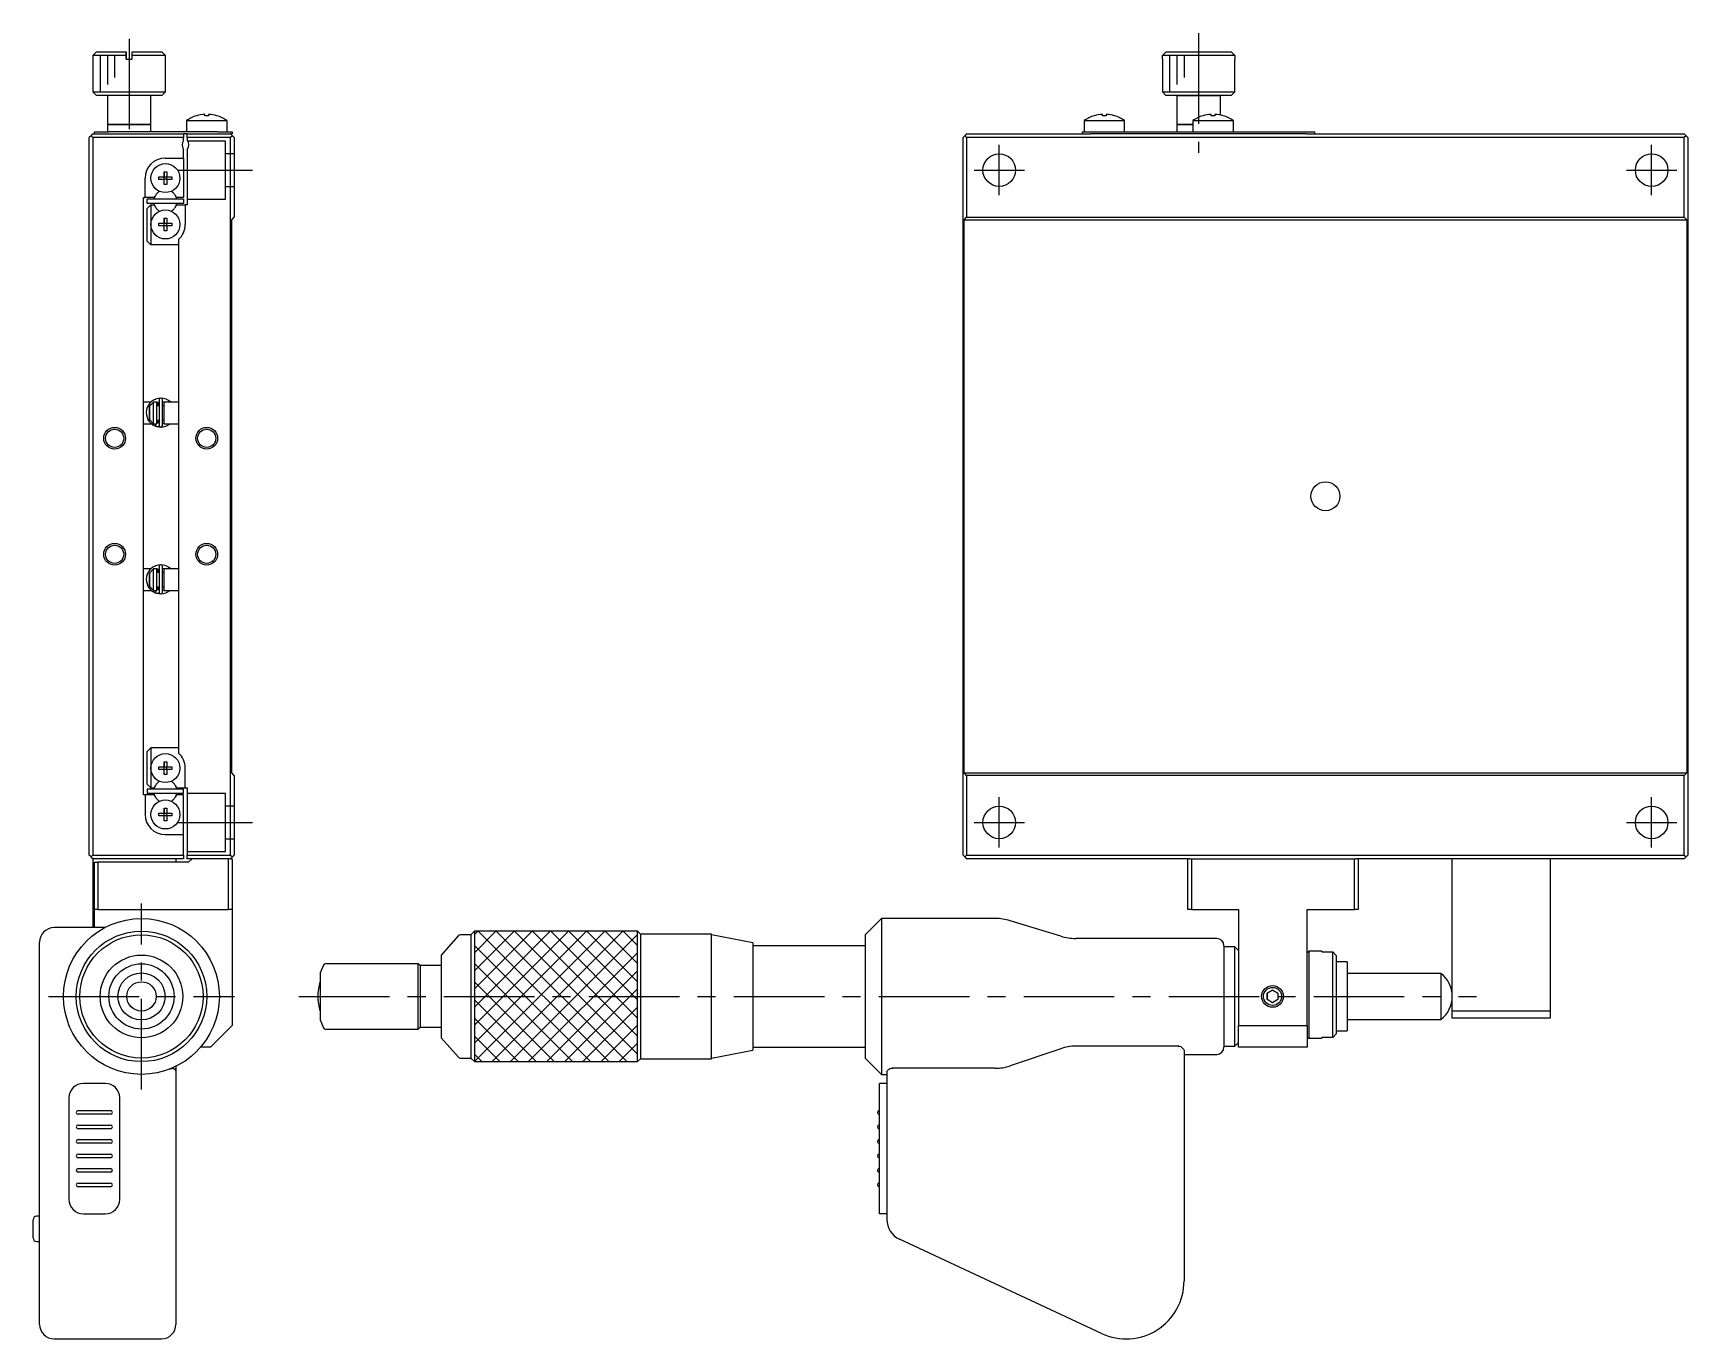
# Model space of a CAD drawing. Extents: x 17 to 494, y 13 to 284.
# Drawn here: x 266.1 to 494.4, y 66.2 to 246.4 of the extents above; entities that cross this region are included whole.
import ezdxf

# ---------------------------------------------------------------- set-up
doc = ezdxf.new("R2010")
doc.units = 0
doc.header["$LTSCALE"] = 10
doc.linetypes.add('CENTER', pattern=[2, 1.25, -0.25, 0.25, -0.25])
doc.linetypes.add('DASHED', pattern=[3.5, 2, -1.5])
doc.layers.get('0').update_dxf_attribs({"linetype": 'CONTINUOUS'})
doc.layers.add('CENTER', color=1, linetype='CENTER')

msp = doc.modelspace()

# ---------------------------------------------------------------- linework, layer by layer
at = {"color": 7, "linetype": 'CONTINUOUS'}
for p, q in [((274.875, 243.775), (274.375, 243.275)), ((278.975, 243.275), (274.375, 243.275)), ((274.375, 243.275), (274.375, 238.275)), ((274.875, 243.775), (278.975, 243.775)), ((278.975, 243.775), (278.975, 243.275)), ((278.975, 243.275), (278.975, 243.775)), ((278.975, 242.775), (278.975, 243.275)), ((278.975, 243.275), (278.975, 242.775)), ((278.975, 242.775), (279.775, 242.775)), ((279.775, 243.775), (283.875, 243.775)), ((279.775, 243.275), (279.775, 243.775)), ((284.375, 243.275), (279.775, 243.275)), ((279.775, 242.775), (279.775, 243.275)), ((284.375, 243.275), (283.875, 243.775)), ((284.375, 238.275), (284.375, 243.275)), ((421.905071, 242.775), (421.921096, 242.775)), ((421.905071, 242.775), (421.905071, 238.275)), ((421.921096, 243.275), (422.422884, 243.775)), ((421.921096, 242.775), (421.921096, 243.275)), ((431.889045, 243.275), (421.921096, 243.275)), ((422.422884, 243.775), (431.387258, 243.775)), ((431.387258, 243.775), (431.889045, 243.275)), ((431.889045, 243.275), (431.889045, 242.775)), ((431.889045, 242.775), (431.905071, 242.775)), ((431.905071, 238.275), (431.905071, 242.775)), ((274.375, 238.275), (284.375, 238.275)), ((274.375, 238.275), (274.875, 237.775)), ((283.875, 237.775), (274.875, 237.775)), ((276.375, 237.775), (276.375, 233.775)), ((282.375, 233.775), (282.375, 237.775)), ((283.875, 237.775), (284.375, 238.275)), ((421.905071, 238.275), (431.905071, 238.275)), ((421.905071, 238.275), (422.405071, 237.775)), ((423.905071, 237.775), (422.405071, 237.775)), ((431.405071, 237.775), (422.405071, 237.775)), ((429.905071, 237.775), (423.905071, 237.775)), ((423.905071, 237.775), (429.905071, 237.775)), ((423.905071, 237.775), (423.905071, 233.775)), ((431.405071, 237.775), (429.905071, 237.775)), ((429.905071, 235.067075), (429.905071, 237.775)), ((431.405071, 237.775), (431.905071, 238.275)), ((289.815, 234.968205), (289.815, 235.161462)), ((290.335, 235.161462), (290.335, 234.968205)), ((413.645071, 234.968205), (413.645071, 235.161462)), ((414.165071, 235.161462), (414.165071, 234.968205)), ((428.645071, 234.968205), (428.645071, 235.161462)), ((429.165071, 235.161462), (429.165071, 234.968205)), ((276.375, 233.775), (282.375, 233.775)), ((282.375, 233.775), (276.375, 233.775)), ((276.375, 233.775), (276.375, 232.775)), ((282.375, 232.775), (282.375, 233.775)), ((287.275, 234.317463), (292.875, 234.317463)), ((287.275, 234.317463), (287.275, 232.775)), ((288.675861, 234.968205), (288.672852, 234.974373)), ((290.335, 234.968205), (289.815, 234.968205)), ((291.477148, 234.974373), (291.474139, 234.968205)), ((292.875, 232.775), (292.875, 234.317463)), ((411.105071, 234.317463), (413.905071, 234.317463)), ((411.105071, 234.317463), (411.105071, 232.775)), ((412.505931, 234.968205), (412.502923, 234.974373)), ((414.165071, 234.968205), (413.645071, 234.968205)), ((413.905071, 234.317463), (416.705071, 234.317463)), ((415.307218, 234.974373), (415.30421, 234.968205)), ((416.705071, 232.775), (416.705071, 234.317463)), ((423.905071, 233.775), (426.105071, 233.775)), ((426.105071, 233.775), (423.905071, 233.775)), ((423.905071, 233.775), (423.905071, 232.775)), ((426.105071, 234.317463), (428.905071, 234.317463)), ((426.105071, 234.317463), (426.105071, 232.775)), ((427.505931, 234.968205), (427.502923, 234.974373)), ((429.165071, 234.968205), (428.645071, 234.968205)), ((428.905071, 234.317463), (431.705071, 234.317463)), ((430.307218, 234.974373), (430.30421, 234.968205)), ((431.705071, 232.775), (431.705071, 234.317463)), ((274.125, 232.225), (273.875, 231.975)), ((273.875, 132.975), (273.875, 231.975)), ((274.125, 232.225), (274.375, 232.475)), ((274.375, 231.975), (274.125, 232.225)), ((274.375, 232.475), (286.875, 232.475)), ((286.875, 231.975), (274.375, 231.975)), ((274.375, 231.975), (274.375, 132.975)), ((274.575, 232.475), (274.575, 232.775)), ((274.575, 232.775), (276.575, 232.775)), ((288.825, 232.775), (276.575, 232.775)), ((287.375, 232.475), (286.875, 232.475)), ((286.875, 232.475), (286.875, 231.975)), ((286.875, 231.575), (286.875, 231.975)), ((287.375, 232.475), (293.375, 232.475)), ((287.375, 231.975), (287.375, 232.475)), ((287.375, 231.975), (287.375, 231.636438)), ((293.375, 231.975), (287.375, 231.975)), ((291.325, 232.775), (288.825, 232.775)), ((291.575, 232.775), (291.325, 232.775)), ((291.575, 232.775), (293.575, 232.775)), ((293.575, 232.475), (293.375, 232.475)), ((293.375, 232.475), (293.625, 232.225)), ((293.625, 232.225), (293.375, 231.975)), ((293.375, 132.975), (293.375, 231.975)), ((293.575, 232.775), (293.575, 232.475)), ((293.875, 231.975), (293.625, 232.225)), ((293.875, 231.975), (293.875, 220.975)), ((394.655071, 232.225), (394.405071, 231.975)), ((394.405071, 132.975), (394.405071, 231.975)), ((394.905071, 232.475), (394.655071, 232.225)), ((394.905071, 231.975), (394.655071, 232.225)), ((394.905071, 232.475), (412.033291, 232.475)), ((493.905071, 231.975), (394.905071, 231.975)), ((394.905071, 231.975), (394.905071, 220.975)), ((410.905071, 232.475), (410.905071, 232.775)), ((410.905071, 232.775), (412.905071, 232.775)), ((412.905071, 232.475), (412.033291, 232.475)), ((412.905071, 232.775), (415.155071, 232.775)), ((440.905071, 232.475), (412.905071, 232.475)), ((415.155071, 232.775), (427.655071, 232.775)), ((427.655071, 232.775), (430.155071, 232.775)), ((430.155071, 232.775), (440.905071, 232.775)), ((440.905071, 232.775), (442.905071, 232.775)), ((441.77685, 232.475), (440.905071, 232.475)), ((441.77685, 232.475), (493.905071, 232.475)), ((442.905071, 232.775), (442.905071, 232.475)), ((494.155071, 232.225), (493.905071, 232.475)), ((494.155071, 232.225), (493.905071, 231.975)), ((493.905071, 220.975), (493.905071, 231.975)), ((494.405071, 231.975), (494.155071, 232.225)), ((494.405071, 231.975), (494.405071, 132.975)), ((284.325, 229.125), (286.875, 229.125)), ((286.875, 229.125), (286.875, 230.375)), ((286.875, 229.125), (286.875, 223.675)), ((287.375, 230.313562), (287.375, 222.675)), ((281.575, 223.675), (281.575, 226.375)), ((283.488639, 226.195), (283.488639, 226.555)), ((283.488639, 226.555), (284.195, 226.555)), ((284.195, 226.195), (283.488639, 226.195)), ((284.195, 227.261361), (284.555, 227.261361)), ((284.195, 226.555), (284.195, 227.261361)), ((284.195, 227.261361), (284.195, 226.555)), ((284.205372, 226.544628), (284.195, 226.555)), ((284.205372, 226.205372), (284.195, 226.195)), ((284.195, 225.488639), (284.195, 226.195)), ((284.195, 225.488639), (284.195, 226.195)), ((284.205372, 226.544628), (284.544628, 226.544628)), ((284.205372, 226.205372), (284.205372, 226.544628)), ((284.544628, 226.205372), (284.205372, 226.205372)), ((284.544628, 226.544628), (284.555, 226.555)), ((284.544628, 226.544628), (284.544628, 226.205372)), ((284.544628, 226.205372), (284.555, 226.195)), ((284.555, 227.261361), (284.555, 226.555)), ((284.555, 226.555), (285.261361, 226.555)), ((284.555, 226.195), (284.555, 225.488639)), ((285.261361, 226.195), (284.555, 226.195)), ((285.261361, 226.555), (285.261361, 226.195)), ((283.000185, 223.96875), (282.830588, 223.675)), ((284.555, 225.488639), (284.195, 225.488639)), ((285.919412, 223.675), (285.749815, 223.96875)), ((281.375, 223.675), (281.575, 223.675)), ((281.375, 141.275), (281.375, 223.675)), ((282.830588, 223.675), (281.575, 223.675)), ((281.875, 222.875), (281.875, 223.475)), ((286.875, 223.475), (281.875, 223.475)), ((286.875, 222.875), (281.875, 222.875)), ((281.875, 222.175), (282.375, 222.675)), ((281.875, 217.675), (281.875, 222.175)), ((282.375, 222.675), (282.375, 219.975)), ((282.375, 222.675), (282.830588, 222.675)), ((282.830588, 222.675), (283.000185, 222.38125)), ((285.749815, 222.38125), (285.919412, 222.675)), ((286.875, 223.675), (285.919412, 223.675)), ((285.919412, 222.675), (287.125, 222.675)), ((286.875, 223.475), (286.875, 222.875)), ((287.125, 222.675), (287.125, 219.975)), ((287.375, 222.675), (287.125, 222.675)), ((282.375, 219.975), (282.375, 217.175)), ((283.488639, 219.795), (283.488639, 220.155)), ((283.488639, 220.155), (284.195, 220.155)), ((284.195, 219.795), (283.488639, 219.795)), ((284.195, 220.861361), (284.555, 220.861361)), ((284.195, 220.155), (284.195, 220.861361)), ((284.195, 220.861361), (284.195, 220.155)), ((284.205372, 220.144628), (284.195, 220.155)), ((284.205372, 219.805372), (284.195, 219.795)), ((284.195, 219.088639), (284.195, 219.795)), ((284.195, 219.088639), (284.195, 219.795)), ((284.205372, 220.144628), (284.544628, 220.144628)), ((284.205372, 219.805372), (284.205372, 220.144628)), ((284.544628, 219.805372), (284.205372, 219.805372)), ((284.544628, 220.144628), (284.555, 220.155)), ((284.544628, 220.144628), (284.544628, 219.805372)), ((284.544628, 219.805372), (284.555, 219.795)), ((284.555, 220.861361), (284.555, 220.155)), ((284.555, 220.155), (285.261361, 220.155)), ((284.555, 219.795), (284.555, 219.088639)), ((285.261361, 219.795), (284.555, 219.795)), ((285.261361, 220.155), (285.261361, 219.795)), ((293.525, 220.625), (293.875, 220.975)), ((293.525, 144.325), (293.525, 220.625)), ((394.555071, 220.625), (394.905071, 220.975)), ((394.555071, 144.325), (394.555071, 220.625)), ((394.555071, 220.625), (494.255071, 220.625)), ((394.905071, 220.975), (493.905071, 220.975)), ((493.905071, 220.975), (494.255071, 220.625)), ((494.255071, 220.625), (494.255071, 144.325)), ((282.375, 217.175), (281.875, 217.675)), ((286.175, 217.175), (282.375, 217.175)), ((284.555, 219.088639), (284.195, 219.088639)), ((286.175, 217.895938), (286.175, 147.054062)), ((282.373112, 195.475), (281.375, 195.475)), ((282.175, 194.891515), (282.675, 195.420683)), ((282.175, 193.058485), (282.175, 194.891515)), ((282.175, 194.891515), (282.175, 193.058485)), ((282.373355, 195.475), (282.373205, 195.475)), ((282.675, 195.475), (282.675, 195.420683)), ((283.175, 195.475), (282.675, 195.475)), ((282.675, 195.420683), (282.675, 192.529317)), ((283.014129, 195.878161), (282.962036, 195.858498)), ((283.175, 192.475), (283.175, 195.475)), ((283.515184, 194.975), (283.175, 194.975)), ((283.178666, 195.45766), (283.189746, 195.460101)), ((283.189746, 195.460101), (283.203197, 195.462419)), ((283.203197, 195.462419), (283.216751, 195.464055)), ((283.216751, 195.464055), (283.230371, 195.465006)), ((283.230371, 195.465006), (283.244024, 195.465267)), ((283.244024, 195.465267), (283.257674, 195.464839)), ((283.257674, 195.464839), (283.271286, 195.463723)), ((283.271286, 195.463723), (283.284825, 195.46192)), ((283.284825, 195.46192), (283.298255, 195.459437)), ((283.298255, 195.459437), (283.311543, 195.45628)), ((283.311543, 195.45628), (283.324654, 195.452458)), ((283.324654, 195.452458), (283.337554, 195.44798)), ((283.337554, 195.44798), (283.350212, 195.44286)), ((283.350212, 195.44286), (283.362594, 195.437112)), ((283.362594, 195.437112), (283.37467, 195.43075)), ((283.37467, 195.43075), (283.38641, 195.423792)), ((283.375, 194.975), (283.375, 195.431017)), ((283.38641, 195.423792), (283.397784, 195.416256)), ((283.397784, 195.416256), (283.408765, 195.408164)), ((283.408765, 195.408164), (283.419326, 195.399535)), ((283.419326, 195.399535), (283.429441, 195.390393)), ((283.429441, 195.390393), (283.439086, 195.380761)), ((283.439086, 195.380761), (283.448239, 195.370664)), ((283.448239, 195.370664), (283.456876, 195.360129)), ((283.456876, 195.360129), (283.464979, 195.349181)), ((283.464979, 195.349181), (283.472529, 195.337849)), ((283.472529, 195.337849), (283.479507, 195.32616)), ((283.479507, 195.32616), (283.485899, 195.314145)), ((283.485899, 195.314145), (283.49169, 195.301832)), ((283.49169, 195.301832), (283.496866, 195.289251)), ((283.496866, 195.289251), (283.501417, 195.276434)), ((283.501417, 195.276434), (283.505331, 195.263412)), ((283.505331, 195.263412), (283.508601, 195.250215)), ((283.508601, 195.250215), (283.511219, 195.236877)), ((283.511219, 195.236877), (283.51318, 195.223428)), ((283.51318, 195.223428), (283.51448, 195.209901)), ((283.51448, 195.209901), (283.515115, 195.196328)), ((283.515115, 195.196328), (283.515184, 195.190221)), ((283.515184, 195.791084), (283.515184, 192.241084)), ((283.965184, 192.241084), (283.965184, 195.791084)), ((284.175, 194.975), (283.965184, 194.975)), ((283.965249, 195.549879), (284.264016, 195.475408)), ((284.175, 195.475), (284.175, 194.975)), ((284.175, 195.475), (284.175, 192.475)), ((286.175, 195.475), (284.175, 195.475)), ((284.175, 194.975), (284.175, 192.975)), ((284.175, 194.975), (284.175, 192.975)), ((281.375, 192.475), (282.466656, 192.475)), ((282.675, 192.529317), (282.175, 193.058485)), ((282.675, 192.529317), (282.675, 192.475)), ((282.675, 192.475), (283.175, 192.475)), ((282.880317, 192.210994), (282.960879, 192.174757)), ((282.953005, 192.178062), (283.033264, 192.419974)), ((282.960174, 192.182164), (282.960141, 192.178232)), ((282.960141, 192.178232), (282.960541, 192.175742)), ((282.960726, 192.187248), (282.960174, 192.182164)), ((282.960541, 192.175742), (282.960853, 192.174918)), ((282.961792, 192.193455), (282.960726, 192.187248)), ((282.960853, 192.174918), (282.962036, 192.173671)), ((282.960879, 192.174757), (283.005264, 192.156622)), ((282.963368, 192.200749), (282.961792, 192.193455)), ((282.962036, 192.173671), (282.993698, 192.161174)), ((282.965443, 192.209088), (282.963368, 192.200749)), ((282.968006, 192.218423), (282.965443, 192.209088)), ((282.971042, 192.228701), (282.968006, 192.218423)), ((282.974533, 192.239862), (282.971042, 192.228701)), ((282.978459, 192.25184), (282.974533, 192.239862)), ((282.982798, 192.264568), (282.978459, 192.25184)), ((282.987523, 192.277969), (282.982798, 192.264568)), ((282.992609, 192.291968), (282.987523, 192.277969)), ((282.998024, 192.306483), (282.992609, 192.291968)), ((282.993698, 192.161174), (283.027717, 192.149619)), ((283.003738, 192.32143), (282.998024, 192.306483)), ((283.009718, 192.336722), (283.003738, 192.32143)), ((283.005264, 192.156622), (283.720778, 192.01694)), ((283.015929, 192.35227), (283.009718, 192.336722)), ((283.022335, 192.367984), (283.015929, 192.35227)), ((283.028899, 192.383774), (283.022335, 192.367984)), ((283.027717, 192.149619), (283.062264, 192.139775)), ((283.035582, 192.399547), (283.028899, 192.383774)), ((283.033264, 192.419974), (283.058402, 192.475016)), ((283.042347, 192.415213), (283.035582, 192.399547)), ((283.049154, 192.43068), (283.042347, 192.415213)), ((283.055962, 192.445858), (283.049154, 192.43068)), ((283.062734, 192.46066), (283.055962, 192.445858)), ((283.062264, 192.139775), (283.097255, 192.131665)), ((283.06943, 192.475), (283.062734, 192.46066)), ((283.097255, 192.131665), (283.132602, 192.12531)), ((283.132602, 192.12531), (283.168219, 192.120724)), ((283.168219, 192.120724), (283.204018, 192.117919)), ((283.18364, 192.573353), (283.174981, 192.575429)), ((283.175, 192.975), (283.515184, 192.975)), ((283.197043, 192.570724), (283.18364, 192.573353)), ((283.210561, 192.568775), (283.197043, 192.570724)), ((283.204018, 192.117919), (283.239911, 192.116901)), ((283.224159, 192.567511), (283.210561, 192.568775)), ((283.237803, 192.566935), (283.224159, 192.567511)), ((283.251457, 192.567049), (283.237803, 192.566935)), ((283.239911, 192.116901), (283.27581, 192.117673)), ((283.265085, 192.567852), (283.251457, 192.567049)), ((283.278654, 192.569341), (283.265085, 192.567852)), ((283.27581, 192.117673), (283.311625, 192.120232)), ((283.292127, 192.571512), (283.278654, 192.569341)), ((283.305471, 192.574358), (283.292127, 192.571512)), ((283.318651, 192.577872), (283.305471, 192.574358)), ((283.311625, 192.120232), (283.347271, 192.124574)), ((283.331635, 192.582044), (283.318651, 192.577872)), ((283.344389, 192.586861), (283.331635, 192.582044)), ((283.356882, 192.592311), (283.344389, 192.586861)), ((283.347271, 192.124574), (283.382658, 192.130686)), ((283.369082, 192.598379), (283.356882, 192.592311)), ((283.38096, 192.605048), (283.369082, 192.598379)), ((283.375, 192.601533), (283.375, 192.975)), ((283.392486, 192.612301), (283.38096, 192.605048)), ((283.382658, 192.130686), (283.4177, 192.138553)), ((283.403633, 192.620118), (283.392486, 192.612301)), ((283.414374, 192.628478), (283.403633, 192.620118)), ((283.424682, 192.637361), (283.414374, 192.628478)), ((283.4177, 192.138553), (283.45231, 192.148158)), ((283.434534, 192.646742), (283.424682, 192.637361)), ((283.443905, 192.656598), (283.434534, 192.646742)), ((283.452775, 192.666905), (283.443905, 192.656598)), ((283.45231, 192.148158), (283.486403, 192.159475)), ((283.461123, 192.677636), (283.452775, 192.666905)), ((283.468928, 192.688764), (283.461123, 192.677636)), ((283.476174, 192.700262), (283.468928, 192.688764)), ((283.482843, 192.712101), (283.476174, 192.700262)), ((283.488921, 192.724253), (283.482843, 192.712101)), ((283.486403, 192.159475), (283.519896, 192.172479)), ((283.494393, 192.736688), (283.488921, 192.724253)), ((283.499248, 192.749376), (283.494393, 192.736688)), ((283.503473, 192.762287), (283.499248, 192.749376)), ((283.50706, 192.775389), (283.503473, 192.762287)), ((283.510001, 192.788651), (283.50706, 192.775389)), ((283.512288, 192.802041), (283.510001, 192.788651)), ((283.513916, 192.815528), (283.512288, 192.802041)), ((283.514882, 192.82908), (283.513916, 192.815528)), ((283.515184, 192.841948), (283.514882, 192.82908)), ((283.519896, 192.172479), (283.525267, 192.174745)), ((283.965184, 192.975), (284.175, 192.975)), ((284.175125, 192.528054), (283.96524, 192.481976)), ((284.175, 192.975), (284.175, 192.475)), ((284.175, 192.475), (286.175, 192.475)), ((282.373112, 172.475), (281.375, 172.475)), ((282.175, 171.891515), (282.675, 172.420683)), ((282.175, 170.058485), (282.175, 171.891515)), ((282.175, 171.891515), (282.175, 170.058485)), ((282.373355, 172.475), (282.373205, 172.475)), ((282.675, 172.475), (282.675, 172.420683)), ((283.175, 172.475), (282.675, 172.475)), ((282.675, 172.420683), (282.675, 169.529317)), ((283.014129, 172.878161), (282.962036, 172.858498)), ((283.175, 169.475), (283.175, 172.475)), ((283.515184, 171.975), (283.175, 171.975)), ((283.178666, 172.45766), (283.189746, 172.460101)), ((283.189746, 172.460101), (283.203197, 172.462419)), ((283.203197, 172.462419), (283.216751, 172.464055)), ((283.216751, 172.464055), (283.230371, 172.465006)), ((283.230371, 172.465006), (283.244024, 172.465267)), ((283.244024, 172.465267), (283.257674, 172.464839)), ((283.257674, 172.464839), (283.271286, 172.463723)), ((283.271286, 172.463723), (283.284825, 172.46192)), ((283.284825, 172.46192), (283.298255, 172.459437)), ((283.298255, 172.459437), (283.311543, 172.45628)), ((283.311543, 172.45628), (283.324654, 172.452458)), ((283.324654, 172.452458), (283.337554, 172.44798)), ((283.337554, 172.44798), (283.350212, 172.44286)), ((283.350212, 172.44286), (283.362594, 172.437112)), ((283.362594, 172.437112), (283.37467, 172.43075)), ((283.37467, 172.43075), (283.38641, 172.423792)), ((283.375, 171.975), (283.375, 172.431017)), ((283.38641, 172.423792), (283.397784, 172.416256)), ((283.397784, 172.416256), (283.408765, 172.408164)), ((283.408765, 172.408164), (283.419326, 172.399535)), ((283.419326, 172.399535), (283.429441, 172.390393)), ((283.429441, 172.390393), (283.439086, 172.380761)), ((283.439086, 172.380761), (283.448239, 172.370664)), ((283.448239, 172.370664), (283.456876, 172.360129)), ((283.456876, 172.360129), (283.464979, 172.349181)), ((283.464979, 172.349181), (283.472529, 172.337849)), ((283.472529, 172.337849), (283.479507, 172.32616)), ((283.479507, 172.32616), (283.485899, 172.314145)), ((283.485899, 172.314145), (283.49169, 172.301832)), ((283.49169, 172.301832), (283.496866, 172.289251)), ((283.496866, 172.289251), (283.501417, 172.276434)), ((283.501417, 172.276434), (283.505331, 172.263412)), ((283.505331, 172.263412), (283.508601, 172.250215)), ((283.508601, 172.250215), (283.511219, 172.236877)), ((283.511219, 172.236877), (283.51318, 172.223428)), ((283.51318, 172.223428), (283.51448, 172.209901)), ((283.51448, 172.209901), (283.515115, 172.196328)), ((283.515115, 172.196328), (283.515184, 172.190221)), ((283.515184, 172.791084), (283.515184, 169.241084)), ((283.965184, 169.241084), (283.965184, 172.791084)), ((284.175, 171.975), (283.965184, 171.975)), ((283.965249, 172.549879), (284.264016, 172.475408)), ((284.175, 172.475), (284.175, 171.975)), ((284.175, 172.475), (284.175, 169.475)), ((286.175, 172.475), (284.175, 172.475)), ((284.175, 171.975), (284.175, 169.975)), ((284.175, 171.975), (284.175, 169.975)), ((281.375, 169.475), (282.466656, 169.475)), ((282.675, 169.529317), (282.175, 170.058485)), ((282.675, 169.529317), (282.675, 169.475)), ((282.675, 169.475), (283.175, 169.475)), ((282.880317, 169.210994), (282.953435, 169.177924)), ((282.953005, 169.178062), (283.033264, 169.419974)), ((282.953435, 169.177924), (283.005264, 169.156622)), ((282.960175, 169.182179), (282.96014, 169.178244)), ((282.96014, 169.178244), (282.960541, 169.175742)), ((282.960728, 169.187266), (282.960175, 169.182179)), ((282.960541, 169.175742), (282.960853, 169.174918)), ((282.961796, 169.193476), (282.960728, 169.187266)), ((282.960853, 169.174918), (282.962036, 169.173671)), ((282.963373, 169.200772), (282.961796, 169.193476)), ((282.962036, 169.173671), (282.993698, 169.161174)), ((282.96545, 169.209113), (282.963373, 169.200772)), ((282.968014, 169.21845), (282.96545, 169.209113)), ((282.97105, 169.228728), (282.968014, 169.21845)), ((282.974542, 169.239889), (282.97105, 169.228728)), ((282.978469, 169.251868), (282.974542, 169.239889)), ((282.982807, 169.264595), (282.978469, 169.251868)), ((282.987533, 169.277996), (282.982807, 169.264595)), ((282.992618, 169.291994), (282.987533, 169.277996)), ((282.998033, 169.306507), (282.992618, 169.291994)), ((282.993698, 169.161174), (283.027717, 169.149619)), ((283.003747, 169.321453), (282.998033, 169.306507)), ((283.009726, 169.336742), (283.003747, 169.321453)), ((283.005264, 169.156622), (283.720778, 169.01694)), ((283.015937, 169.352289), (283.009726, 169.336742)), ((283.022342, 169.368001), (283.015937, 169.352289)), ((283.028905, 169.383788), (283.022342, 169.368001)), ((283.027717, 169.149619), (283.062264, 169.139775)), ((283.035587, 169.399559), (283.028905, 169.383788)), ((283.033264, 169.419974), (283.058402, 169.475016)), ((283.042351, 169.415222), (283.035587, 169.399559)), ((283.049157, 169.430686), (283.042351, 169.415222)), ((283.055965, 169.445862), (283.049157, 169.430686)), ((283.062735, 169.460662), (283.055965, 169.445862)), ((283.062264, 169.139775), (283.097255, 169.131665)), ((283.06943, 169.475), (283.062735, 169.460662)), ((283.097255, 169.131665), (283.132602, 169.12531)), ((283.132602, 169.12531), (283.168219, 169.120724)), ((283.168219, 169.120724), (283.204018, 169.117919)), ((283.18364, 169.573353), (283.174981, 169.575429)), ((283.175, 169.975), (283.515184, 169.975)), ((283.197043, 169.570724), (283.18364, 169.573353)), ((283.210561, 169.568775), (283.197043, 169.570724)), ((283.204018, 169.117919), (283.239911, 169.116901)), ((283.224159, 169.567511), (283.210561, 169.568775)), ((283.237803, 169.566935), (283.224159, 169.567511)), ((283.251457, 169.567049), (283.237803, 169.566935)), ((283.239911, 169.116901), (283.27581, 169.117673)), ((283.265085, 169.567852), (283.251457, 169.567049)), ((283.278654, 169.569341), (283.265085, 169.567852)), ((283.27581, 169.117673), (283.311625, 169.120232)), ((283.292127, 169.571512), (283.278654, 169.569341)), ((283.305471, 169.574358), (283.292127, 169.571512)), ((283.318651, 169.577872), (283.305471, 169.574358)), ((283.311625, 169.120232), (283.347271, 169.124574)), ((283.331635, 169.582044), (283.318651, 169.577872)), ((283.344389, 169.586861), (283.331635, 169.582044)), ((283.356882, 169.592311), (283.344389, 169.586861)), ((283.347271, 169.124574), (283.382658, 169.130686)), ((283.369082, 169.598379), (283.356882, 169.592311)), ((283.38096, 169.605048), (283.369082, 169.598379)), ((283.375, 169.601533), (283.375, 169.975)), ((283.392486, 169.612301), (283.38096, 169.605048)), ((283.382658, 169.130686), (283.4177, 169.138553)), ((283.403633, 169.620118), (283.392486, 169.612301)), ((283.414374, 169.628478), (283.403633, 169.620118)), ((283.424682, 169.637361), (283.414374, 169.628478)), ((283.4177, 169.138553), (283.45231, 169.148158)), ((283.434534, 169.646742), (283.424682, 169.637361)), ((283.443905, 169.656598), (283.434534, 169.646742)), ((283.452775, 169.666905), (283.443905, 169.656598)), ((283.45231, 169.148158), (283.486403, 169.159475)), ((283.461123, 169.677636), (283.452775, 169.666905)), ((283.468928, 169.688764), (283.461123, 169.677636)), ((283.476174, 169.700262), (283.468928, 169.688764)), ((283.482843, 169.712101), (283.476174, 169.700262)), ((283.488921, 169.724253), (283.482843, 169.712101)), ((283.486403, 169.159475), (283.519896, 169.172479)), ((283.494393, 169.736688), (283.488921, 169.724253)), ((283.499248, 169.749376), (283.494393, 169.736688)), ((283.503473, 169.762287), (283.499248, 169.749376)), ((283.50706, 169.775389), (283.503473, 169.762287)), ((283.510001, 169.788651), (283.50706, 169.775389)), ((283.512288, 169.802041), (283.510001, 169.788651)), ((283.513916, 169.815528), (283.512288, 169.802041)), ((283.514882, 169.82908), (283.513916, 169.815528)), ((283.515184, 169.841948), (283.514882, 169.82908)), ((283.519896, 169.172479), (283.525267, 169.174745)), ((283.965184, 169.975), (284.175, 169.975)), ((284.175125, 169.528054), (283.96524, 169.481976)), ((284.175, 169.975), (284.175, 169.475)), ((284.175, 169.475), (286.175, 169.475)), ((281.875, 147.275), (282.375, 147.775)), ((281.875, 142.775), (281.875, 147.275)), ((282.375, 147.775), (282.375, 144.975)), ((286.175, 147.775), (282.375, 147.775)), ((282.375, 144.975), (282.375, 142.275)), ((283.488639, 144.795), (283.488639, 145.155)), ((283.488639, 145.155), (284.195, 145.155)), ((284.195, 144.795), (283.488639, 144.795)), ((284.195, 145.861361), (284.555, 145.861361)), ((284.195, 145.155), (284.195, 145.861361)), ((284.195, 145.861361), (284.195, 145.155)), ((284.205372, 145.144628), (284.195, 145.155)), ((284.205372, 144.805372), (284.195, 144.795)), ((284.195, 144.088639), (284.195, 144.795)), ((284.195, 144.088639), (284.195, 144.795)), ((284.555, 144.088639), (284.195, 144.088639)), ((284.205372, 145.144628), (284.544628, 145.144628)), ((284.205372, 144.805372), (284.205372, 145.144628)), ((284.544628, 144.805372), (284.205372, 144.805372)), ((284.544628, 145.144628), (284.555, 145.155)), ((284.544628, 145.144628), (284.544628, 144.805372)), ((284.544628, 144.805372), (284.555, 144.795)), ((284.555, 145.861361), (284.555, 145.155)), ((284.555, 145.155), (285.261361, 145.155)), ((284.555, 144.795), (284.555, 144.088639)), ((285.261361, 144.795), (284.555, 144.795)), ((285.261361, 145.155), (285.261361, 144.795)), ((287.125, 142.275), (287.125, 144.975)), ((293.875, 143.975), (293.525, 144.325)), ((293.875, 143.975), (293.875, 132.975)), ((394.905071, 143.975), (394.555071, 144.325)), ((394.555071, 144.325), (494.255071, 144.325)), ((394.905071, 143.975), (394.905071, 132.975)), ((493.905071, 143.975), (394.905071, 143.975)), ((494.255071, 144.325), (493.905071, 143.975)), ((493.905071, 132.975), (493.905071, 143.975)), ((282.375, 142.275), (281.875, 142.775)), ((286.875, 142.075), (281.875, 142.075)), ((281.875, 142.075), (281.875, 141.475)), ((282.375, 142.275), (282.830588, 142.275)), ((282.830588, 142.275), (283.000185, 142.56875)), ((285.749815, 142.56875), (285.919412, 142.275)), ((285.919412, 142.275), (287.125, 142.275)), ((286.875, 141.475), (286.875, 142.075)), ((287.125, 142.275), (287.375, 142.275)), ((287.375, 142.275), (287.375, 132.975)), ((281.575, 141.275), (281.375, 141.275)), ((281.575, 141.275), (281.575, 138.575)), ((282.830588, 141.275), (281.575, 141.275)), ((286.875, 141.475), (281.875, 141.475)), ((283.000185, 140.98125), (282.830588, 141.275)), ((284.195, 139.461361), (284.555, 139.461361)), ((284.195, 138.755), (284.195, 139.461361)), ((284.195, 139.461361), (284.195, 138.755)), ((284.555, 139.461361), (284.555, 138.755)), ((285.919412, 141.275), (285.749815, 140.98125)), ((286.875, 141.275), (285.919412, 141.275)), ((286.875, 135.825), (286.875, 141.275)), ((283.488639, 138.395), (283.488639, 138.755)), ((283.488639, 138.755), (284.195, 138.755)), ((284.195, 138.395), (283.488639, 138.395)), ((284.205372, 138.744628), (284.195, 138.755)), ((284.205372, 138.405372), (284.195, 138.395)), ((284.195, 137.688639), (284.195, 138.395)), ((284.195, 137.688639), (284.195, 138.395)), ((284.555, 137.688639), (284.195, 137.688639)), ((284.205372, 138.744628), (284.544628, 138.744628)), ((284.205372, 138.405372), (284.205372, 138.744628)), ((284.544628, 138.405372), (284.205372, 138.405372)), ((284.544628, 138.744628), (284.555, 138.755)), ((284.544628, 138.744628), (284.544628, 138.405372)), ((284.544628, 138.405372), (284.555, 138.395)), ((284.555, 138.755), (285.261361, 138.755)), ((284.555, 138.395), (284.555, 137.688639)), ((285.261361, 138.395), (284.555, 138.395)), ((285.261361, 138.755), (285.261361, 138.395)), ((284.325, 135.825), (286.875, 135.825)), ((286.875, 132.975), (286.875, 135.825)), ((274.125, 132.725), (273.875, 132.975)), ((274.125, 132.725), (274.375, 132.975)), ((274.375, 132.475), (274.125, 132.725)), ((274.375, 132.975), (286.875, 132.975)), ((286.875, 132.475), (274.375, 132.475)), ((274.375, 132.475), (274.375, 122.975)), ((285.875, 131.975), (285.875, 132.475)), ((286.875, 132.975), (286.875, 132.475)), ((287.375, 132.975), (293.375, 132.975)), ((287.375, 132.475), (287.375, 132.975)), ((293.375, 132.475), (287.375, 132.475)), ((288.075, 132.475), (287.575, 131.975)), ((293.075, 125.475), (293.075, 132.475)), ((293.375, 132.975), (293.625, 132.725)), ((293.625, 132.725), (293.375, 132.475)), ((293.375, 132.475), (293.575, 132.475)), ((293.575, 132.475), (293.575, 125.475)), ((293.625, 132.725), (293.875, 132.975)), ((394.405071, 132.975), (394.655071, 132.725)), ((394.655071, 132.725), (394.905071, 132.975)), ((394.655071, 132.725), (394.905071, 132.475)), ((394.905071, 132.975), (493.905071, 132.975)), ((425.705071, 132.475), (394.905071, 132.475)), ((425.405071, 125.475), (425.405071, 132.475)), ((425.705071, 132.475), (425.905071, 132.475)), ((425.905071, 132.475), (425.905071, 125.475)), ((425.905071, 132.475), (448.405071, 132.475)), ((448.405071, 125.475), (448.405071, 132.475)), ((448.405071, 132.475), (448.605071, 132.475)), ((493.905071, 132.475), (448.605071, 132.475)), ((448.905071, 132.475), (448.905071, 125.475)), ((461.905071, 111.475), (461.905071, 132.475)), ((475.405071, 132.475), (475.405071, 111.475)), ((493.905071, 132.975), (494.155071, 132.725)), ((493.905071, 132.475), (494.155071, 132.725)), ((494.155071, 132.725), (494.405071, 132.975)), ((274.575, 125.475), (274.575, 131.975)), ((274.575, 131.975), (275.075, 131.975)), ((275.075, 131.975), (275.075, 125.475)), ((287.575, 131.975), (275.075, 131.975)), ((275.075, 125.475), (274.575, 125.475)), ((274.575, 122.975), (274.575, 125.475)), ((275.075, 125.475), (293.075, 125.475)), ((293.575, 125.475), (293.075, 125.475)), ((293.575, 125.475), (293.575, 109.475)), ((383.155071, 124.225), (380.905071, 121.975)), ((383.155071, 124.225), (383.155071, 113.475)), ((398.859487, 124.225), (383.155071, 124.225)), ((407.905125, 121.780539), (400.905016, 123.919461)), ((425.905071, 125.475), (425.405071, 125.475)), ((425.905071, 125.475), (432.405071, 125.475)), ((432.405071, 125.475), (432.405071, 109.475)), ((441.905071, 125.475), (448.405071, 125.475)), ((441.905071, 118.452846), (441.905071, 125.475)), ((448.905071, 125.475), (448.405071, 125.475)), ((276.043847, 122.975), (269.025, 122.975)), ((324.81561, 121.874805), (322.405071, 119.175)), ((326.505071, 121.975), (325.039392, 121.975)), ((327.005071, 122.475), (326.505071, 121.975)), ((326.505071, 121.975), (326.505071, 104.975)), ((327.005071, 122.475), (327.005071, 113.475)), ((349.505071, 122.475), (327.005071, 122.475)), ((349.505071, 113.475), (349.505071, 122.475)), ((349.905071, 122.075), (349.505071, 122.475)), ((349.905071, 122.075), (349.905071, 113.475)), ((359.705071, 122.075), (349.905071, 122.075)), ((359.705071, 113.475), (359.705071, 122.075)), ((365.405071, 120.867032), (359.705071, 121.975)), ((380.905071, 121.975), (380.905071, 113.475)), ((429.405071, 121.475), (409.950654, 121.475)), ((267.025, 119.975), (267.025, 120.975)), ((267.025, 82.69734), (267.025, 119.975)), ((322.405071, 119.175), (322.405071, 113.475)), ((365.405071, 120.867032), (365.405071, 113.475)), ((380.905071, 120.475), (365.405071, 120.475)), ((430.405071, 120.475), (430.405071, 113.475)), ((431.905071, 120.325), (430.405071, 120.325)), ((431.905071, 113.475), (431.905071, 120.325)), ((432.405071, 119.825), (431.905071, 120.325)), ((442.105071, 119.702851), (441.905071, 119.502851)), ((442.105071, 119.702851), (442.105071, 107.702851)), ((443.905071, 119.702851), (442.105071, 119.702851)), ((443.905071, 119.702851), (443.905071, 119.61893)), ((443.905071, 119.61893), (445.405071, 119.61893)), ((445.405071, 107.786771), (445.405071, 119.61893)), ((445.405071, 119.61893), (445.905071, 119.111177)), ((445.905071, 119.111177), (445.905071, 108.294524)), ((306.170157, 117.794625), (305.705071, 116.725)), ((305.705071, 116.725), (305.705071, 113.475)), ((319.255071, 117.975), (306.445275, 117.975)), ((319.255071, 113.475), (319.255071, 117.975)), ((319.505071, 117.725), (319.255071, 117.975)), ((319.505071, 117.725), (319.505071, 113.475)), ((322.405071, 117.725), (319.505071, 117.725)), ((441.905071, 109.475), (441.905071, 118.452846)), ((447.405071, 118.225), (445.905071, 118.225)), ((447.405071, 118.225), (447.405071, 108.725)), ((460.338047, 116.65), (447.405071, 116.65)), ((460.338047, 116.65), (460.338047, 113.475)), ((436.355071, 113.908013), (437.105071, 114.341025)), ((437.105071, 114.341025), (436.355071, 113.908013)), ((437.105071, 114.341025), (437.855071, 113.908013)), ((437.855071, 113.908013), (437.105071, 114.341025)), ((305.705071, 113.475), (305.705071, 110.225)), ((319.255071, 108.975), (319.255071, 113.475)), ((319.505071, 113.475), (319.505071, 109.225)), ((322.405071, 113.475), (322.405071, 107.775)), ((327.005071, 113.475), (327.005071, 104.475)), ((349.505071, 104.475), (349.505071, 113.475)), ((349.905071, 113.475), (349.905071, 104.875)), ((359.705071, 104.875), (359.705071, 113.475)), ((365.405071, 113.475), (365.405071, 106.082968)), ((380.905071, 113.475), (380.905071, 104.975)), ((383.155071, 113.475), (383.155071, 102.725)), ((430.405071, 113.475), (430.405071, 106.475)), ((431.905071, 106.625), (431.905071, 113.475)), ((436.355071, 113.041987), (436.355071, 113.908013)), ((436.355071, 113.908013), (436.355071, 113.041987)), ((437.105071, 112.608975), (436.355071, 113.041987)), ((437.855071, 113.041987), (437.105071, 112.608975)), ((437.855071, 113.908013), (437.855071, 113.041987)), ((460.338047, 113.475), (460.338047, 110.3)), ((305.705071, 110.225), (306.170157, 109.155375)), ((447.405071, 110.3), (460.338047, 110.3)), ((461.905071, 111.475), (475.405071, 111.475)), ((461.905071, 110.475), (461.905071, 111.475)), ((475.405071, 110.475), (461.905071, 110.475)), ((475.405071, 111.475), (475.405071, 110.475)), ((290.575, 106.475), (293.575, 109.475)), ((306.445275, 108.975), (319.255071, 108.975)), ((319.255071, 108.975), (319.505071, 109.225)), ((319.505071, 109.225), (322.405071, 109.225)), ((322.405071, 107.775), (324.81561, 105.075195)), ((432.405071, 109.475), (441.905071, 109.475)), ((432.405071, 106.475), (432.405071, 109.475)), ((441.905071, 109.475), (441.905071, 108.952856)), ((441.905071, 108.952856), (441.905071, 106.475)), ((441.905071, 107.902851), (442.105071, 107.702851)), ((442.105071, 107.702851), (443.905071, 107.702851)), ((443.905071, 107.786771), (443.905071, 107.702851)), ((445.405071, 107.786771), (443.905071, 107.786771)), ((445.905071, 108.294524), (445.405071, 107.786771)), ((445.905071, 108.725), (447.405071, 108.725)), ((290.575, 106.475), (289.233584, 106.475)), ((359.705071, 104.975), (365.405071, 106.082968)), ((365.405071, 106.475), (380.905071, 106.475)), ((407.886418, 106.259977), (400.893712, 103.887691)), ((424.227805, 106.613784), (409.950654, 106.613784)), ((424.105105, 106.603687), (424.227868, 106.613784)), ((424.227868, 106.613784), (424.46632, 106.546797)), ((424.810955, 106.213098), (424.867266, 106.115715)), ((424.867266, 106.115715), (424.903511, 105.991886)), ((424.903511, 105.991886), (424.905071, 105.96251)), ((424.905071, 105.96251), (424.905071, 74.225)), ((424.905071, 105.475), (429.405071, 105.475)), ((430.405071, 106.625), (431.905071, 106.625)), ((431.905071, 106.625), (432.405071, 107.125)), ((441.905071, 106.475), (432.405071, 106.475)), ((285.136111, 103.521615), (285.158751, 103.530218)), ((285.158751, 103.530218), (285.181347, 103.537584)), ((285.181347, 103.537584), (285.203824, 103.54376)), ((285.203824, 103.54376), (285.226102, 103.548788)), ((285.226102, 103.548788), (285.256195, 103.55391)), ((285.256195, 103.55391), (285.285786, 103.557126)), ((285.285786, 103.557126), (285.314758, 103.558562)), ((285.314758, 103.558562), (285.345968, 103.558227)), ((285.345968, 103.558227), (285.376294, 103.556029)), ((285.376294, 103.556029), (285.405907, 103.552077)), ((285.405907, 103.552077), (285.434531, 103.546522)), ((285.434531, 103.546522), (285.462684, 103.539336)), ((285.462684, 103.539336), (285.489758, 103.530742)), ((285.489758, 103.530742), (285.515874, 103.5208)), ((285.515874, 103.5208), (285.540883, 103.50966)), ((285.540883, 103.50966), (285.576077, 103.491056)), ((285.576077, 103.491056), (285.608821, 103.470305)), ((285.608821, 103.470305), (285.639355, 103.447487)), ((285.639355, 103.447487), (285.667449, 103.422986)), ((285.667449, 103.422986), (285.693627, 103.396475)), ((285.693627, 103.396475), (285.717333, 103.368626)), ((285.717333, 103.368626), (285.738711, 103.339457)), ((285.738711, 103.339457), (285.757661, 103.309275)), ((285.757661, 103.309275), (285.777936, 103.270444)), ((285.777936, 103.270444), (285.794543, 103.230508)), ((285.794543, 103.230508), (285.807515, 103.189737)), ((285.807515, 103.189737), (285.817001, 103.147747)), ((285.817001, 103.147747), (285.82282, 103.105311)), ((285.82282, 103.105311), (285.824984, 103.062667)), ((285.824984, 103.062667), (285.825, 103.058667)), ((285.825, 103.827235), (285.825, 103.413117)), ((285.825, 103.413117), (285.825, 103.058667)), ((285.825, 103.058667), (285.825, 82.69734)), ((325.039392, 104.975), (326.505071, 104.975)), ((326.505071, 104.975), (327.005071, 104.475)), ((327.005071, 104.475), (349.505071, 104.475)), ((349.505071, 104.475), (349.905071, 104.875)), ((349.905071, 104.875), (359.705071, 104.875)), ((380.905071, 104.975), (383.155071, 102.725)), ((383.905071, 103.082695), (383.935032, 103.180139)), ((383.905071, 103.082695), (383.905071, 82.69734)), ((383.935032, 103.180139), (383.998055, 103.261202)), ((384.394777, 103.521615), (384.582298, 103.558667)), ((384.582298, 103.558667), (384.717885, 103.546522)), ((398.859487, 103.558667), (384.58238, 103.558667)), ((398.859487, 103.552511), (398.859487, 103.558667)), ((400.893838, 103.88731), (400.893712, 103.887691)), ((276.075, 101.475), (273.075, 101.475)), ((383.905071, 101.475), (382.905071, 101.475)), ((382.905071, 99.475), (382.905071, 101.475)), ((383.155071, 102.725), (383.905071, 102.725)), ((271.075, 99.475), (271.075, 85.475)), ((278.075, 85.475), (278.075, 99.475)), ((382.905071, 85.475), (382.905071, 99.475)), ((272.325, 97.725), (276.825, 97.725)), ((276.825, 97.225), (272.325, 97.225)), ((382.905071, 97.725), (382.855071, 97.725)), ((382.905071, 97.225), (382.855071, 97.225)), ((272.325, 95.725), (276.825, 95.725)), ((276.825, 95.225), (272.325, 95.225)), ((272.325, 93.725), (276.825, 93.725)), ((382.905071, 95.725), (382.855071, 95.725)), ((382.905071, 95.225), (382.855071, 95.225)), ((382.905071, 93.725), (382.855071, 93.725)), ((276.825, 93.225), (272.325, 93.225)), ((272.325, 91.725), (276.825, 91.725)), ((382.905071, 93.225), (382.855071, 93.225)), ((382.905071, 91.725), (382.855071, 91.725)), ((276.825, 91.225), (272.325, 91.225)), ((272.325, 89.725), (276.825, 89.725)), ((276.825, 89.225), (272.325, 89.225)), ((382.905071, 91.225), (382.855071, 91.225)), ((382.905071, 89.725), (382.855071, 89.725)), ((382.905071, 89.225), (382.855071, 89.225)), ((272.325, 87.725), (276.825, 87.725)), ((276.825, 87.225), (272.325, 87.225)), ((382.905071, 87.725), (382.855071, 87.725)), ((382.905071, 87.225), (382.855071, 87.225)), ((382.905071, 83.475), (382.905071, 85.475)), ((266.125, 80.16434), (266.125, 82.66434)), ((267.025, 83.16434), (266.625, 83.16434)), ((267.025, 81.791032), (267.025, 82.69734)), ((273.075, 83.475), (276.075, 83.475)), ((285.825, 82.69734), (285.825, 81.791032)), ((383.905071, 83.475), (382.905071, 83.475)), ((267.025, 68.787153), (267.025, 81.791032)), ((285.825, 81.791032), (285.825, 68.787153)), ((413.524124, 66.974538), (385.637216, 79.978417)), ((266.625, 79.66434), (267.025, 79.66434)), ((267.025, 68.225), (267.025, 68.787153)), ((285.825, 68.787153), (285.825, 68.225)), ((269.025, 66.225), (283.825, 66.225))]:
    msp.add_line(p, q, dxfattribs=at)
at = {"color": 3, "linetype": 'CONTINUOUS'}
for p, q in [((275.375, 243.275), (275.375, 238.275)), ((276.375, 243.275), (276.375, 239.275)), ((277.375, 243.275), (277.375, 240.275)), ((422.905071, 243.275), (422.905071, 238.275)), ((423.905071, 243.275), (423.905071, 239.275)), ((424.905071, 243.275), (424.905071, 240.275)), ((327.005071, 122.005071), (327.475, 122.475)), ((327.005071, 119.505071), (329.975, 122.475)), ((327.005071, 117.005071), (332.475, 122.475)), ((327.005071, 114.505071), (334.975, 122.475)), ((327.005071, 112.005071), (337.475, 122.475)), ((327.005071, 109.505071), (339.975, 122.475)), ((327.005071, 107.005071), (342.475, 122.475)), ((327.005071, 104.505071), (344.975, 122.475)), ((327.525, 122.475), (345.525, 104.475)), ((329.475, 104.475), (347.475, 122.475)), ((330.025, 122.475), (348.025, 104.475)), ((331.975, 104.475), (349.505071, 122.005071)), ((332.525, 122.475), (349.505071, 105.494929)), ((335.025, 122.475), (349.505071, 107.994929)), ((337.525, 122.475), (349.505071, 110.494929)), ((340.025, 122.475), (349.505071, 112.994929)), ((342.525, 122.475), (349.505071, 115.494929)), ((345.025, 122.475), (349.505071, 117.994929)), ((347.525, 122.475), (349.505071, 120.494929)), ((327.005071, 120.494929), (343.025, 104.475)), ((334.475, 104.475), (349.505071, 119.505071)), ((327.005071, 117.994929), (340.525, 104.475)), ((336.975, 104.475), (349.505071, 117.005071)), ((327.005071, 115.494929), (338.025, 104.475)), ((339.475, 104.475), (349.505071, 114.505071)), ((327.005071, 112.994929), (335.525, 104.475)), ((341.975, 104.475), (349.505071, 112.005071)), ((327.005071, 110.494929), (333.025, 104.475)), ((327.005071, 107.994929), (330.525, 104.475)), ((344.475, 104.475), (349.505071, 109.505071)), ((327.005071, 105.494929), (328.025, 104.475)), ((346.975, 104.475), (349.505071, 107.005071)), ((349.475, 104.475), (349.505071, 104.505071))]:
    msp.add_line(p, q, dxfattribs=at)
at = {"color": 3, "linetype": 'DASHED'}
for p, q in [((292.675, 231.475), (287.491274, 231.475)), ((292.675, 223.475), (292.675, 231.475)), ((293.875, 229.725), (292.675, 229.725)), ((283.593579, 226.20359), (283.592592, 226.208152)), ((284.12793, 227.135892), (284.132735, 227.137435)), ((292.675, 225.225), (293.875, 225.225)), ((287.375, 223.475), (292.675, 223.475)), ((292.675, 141.475), (287.375, 141.475)), ((292.675, 133.475), (292.675, 141.475)), ((293.875, 139.725), (292.675, 139.725)), ((292.675, 135.225), (293.875, 135.225)), ((287.375, 133.475), (292.675, 133.475)), ((284.926072, 103.438479), (285.136111, 103.521615))]:
    msp.add_line(p, q, dxfattribs=at)
at = {"color": 7, "linetype": 'CONTINUOUS'}
for centre, radius in [((284.375, 226.375), 2), ((399.405071, 227.475), 2.25), ((489.405071, 227.475), 2.25), ((284.375, 219.975), 2), ((277.375, 190.475), 1.25), ((290.075, 190.475), 1.25), ((444.405071, 182.475), 2), ((277.375, 174.475), 1.25), ((290.075, 174.475), 1.25), ((284.375, 144.975), 2), ((284.375, 138.575), 2), ((399.405071, 137.475), 2.25), ((489.405071, 137.475), 2.25), ((281.075, 113.475), 10.75), ((281.075, 113.475), 9), ((281.075, 113.475), 8.5), ((281.075, 113.475), 5.7), ((281.075, 113.475), 4.5), ((281.075, 113.475), 3.25), ((281.075, 113.475), 2.027313), ((437.105071, 113.475), 1.25)]:
    msp.add_circle(centre, radius, dxfattribs=at)
at = {"color": 3, "linetype": 'CONTINUOUS'}
for centre in [(277.375, 190.475), (290.075, 190.475), (277.375, 174.475), (290.075, 174.475), (437.105071, 113.475)]:
    msp.add_circle(centre, 1.5, dxfattribs=at)
at = {"color": 7, "linetype": 'CONTINUOUS'}
for centre, radius, start, end in [((290.075, 230.175), 4.993235, 92.984767, 106.272555), ((290.075, 230.175), 4.993235, 73.727445, 87.015233), ((413.905071, 230.175), 4.993235, 92.984767, 106.272555), ((413.905071, 230.175), 4.993235, 73.727445, 87.015233), ((428.905071, 230.175), 4.993235, 92.984767, 106.272555), ((428.905071, 230.175), 4.993235, 73.727445, 87.015233), ((290.075, 230.175), 5, 106.285843, 124.055798), ((290.075, 230.175), 5, 55.944202, 73.714157), ((413.905071, 230.175), 5, 106.285843, 124.055798), ((413.905071, 230.175), 5, 55.944202, 73.714157), ((428.905071, 230.175), 5, 106.285843, 124.055798), ((428.905071, 230.175), 5, 55.944202, 73.714157), ((287.675, 230.975), 1, 143.130102, 216.869898), ((286.625, 230.975), 1, 318.590378, 41.409622), ((284.325, 226.375), 2.75, 90, 180), ((284.375, 223.174999), 1.5875, 149.999969, 169.10691), ((284.375, 223.175), 1.5875, 135, 150), ((284.49, 223.06019), 1.75, 121.886504, 135.004406), ((284.375, 223.174999), 1.5875, 120.433182, 134.999974), ((284.375, 223.174999), 1.5875, 45.000026, 59.566818), ((284.26, 223.06019), 1.75, 44.995594, 58.113496), ((284.375, 223.175), 1.5875, 30, 45), ((284.375, 223.174999), 1.5875, 10.89309, 30), ((284.375, 223.174999), 1.5875, 190.893016, 210), ((284.375, 223.175), 1.5875, 210, 225), ((284.375, 223.174999), 1.5875, 224.999974, 239.566737), ((284.49, 223.28981), 1.75, 224.995594, 238.113496), ((284.375, 223.174999), 1.5875, 300.433263, 315.000026), ((284.26, 223.28981), 1.75, 301.886504, 315.004406), ((284.375, 223.175), 1.5875, 315, 330), ((284.375, 223.174999), 1.5875, 330.000031, 349.106984), ((284.375, 219.975), 2.75, 310.885193, 0), ((283.740421, 194.015945), 1.99942, 90.711539, 247.093146), ((283.740184, 195.791084), 0.225, 0, 180), ((283.741606, 194.020004), 1.995282, 46.838639, 89.351778), ((283.740184, 192.241084), 0.225, 180, 0), ((283.738387, 194.021444), 2.004676, 270.771598, 309.498078), ((283.740421, 171.015945), 1.99942, 90.711539, 247.093146), ((283.740184, 172.791084), 0.225, 0, 180), ((283.741606, 171.020004), 1.995282, 46.838639, 89.351778), ((283.740184, 169.241084), 0.225, 180, 0), ((283.738387, 171.021444), 2.004676, 270.771598, 309.498078), ((284.375, 144.975), 2.75, 0, 49.114807), ((284.375, 141.775001), 1.5875, 150.000031, 169.106984), ((284.375, 141.775), 1.5875, 135, 150), ((284.375, 141.775001), 1.5875, 120.433263, 135.000026), ((284.49, 141.66019), 1.75, 121.886504, 135.004406), ((284.375, 141.775001), 1.5875, 44.999974, 59.566737), ((284.26, 141.66019), 1.75, 44.995594, 58.113496), ((284.375, 141.775), 1.5875, 30, 45), ((284.375, 141.775001), 1.5875, 10.893016, 29.999969), ((284.375, 141.775001), 1.5875, 190.89309, 210.000031), ((284.375, 141.775), 1.5875, 210, 225), ((284.49, 141.88981), 1.75, 224.995594, 238.113496), ((284.375, 141.775001), 1.5875, 225.000026, 239.566818), ((284.375, 141.775001), 1.5875, 300.433182, 314.999974), ((284.26, 141.88981), 1.75, 301.886504, 315.004406), ((284.375, 141.775), 1.5875, 315, 330), ((284.375, 141.775001), 1.5875, 329.999969, 349.10691), ((284.325, 138.575), 2.75, 180, 270), ((398.859487, 117.225), 7, 73.009177, 90), ((269.025, 120.975), 2, 90, 180), ((325.039392, 121.675), 0.3, 90, 138.2397), ((409.950654, 128.475), 7, 253.009177, 270), ((429.405071, 120.475), 1, 0, 90), ((306.445275, 117.675), 0.3, 90, 156.5), ((457.905071, 113.475), 4, 0, 52.537349), ((312.405071, 113.475), 7, 163.165019, 180), ((312.405071, 113.475), 7, 180, 196.834981), ((457.905071, 113.475), 4, 307.462651, 0), ((306.445275, 109.275), 0.3, 203.5, 270), ((325.039392, 105.275), 0.3, 221.7603, 270), ((409.958924, 100.366082), 6.247583, 90.075838, 109.373511), ((423.64467, 105.353406), 1.448893, 36.39468157, 55.4525865), ((429.405071, 106.475), 1, 270, 0), ((384.955869, 102.234432), 1.40416, 113.55272312, 133.01001112), ((398.858056, 110.021183), 6.462882, 270.012681, 288.360581), ((273.075, 99.475), 2, 90, 180), ((276.075, 99.475), 2, 0, 90), ((272.325, 97.475), 0.25, 90, 180), ((272.325, 97.475), 0.25, 180, 270), ((276.825, 97.475), 0.25, 0, 90), ((276.825, 97.475), 0.25, 270, 0), ((382.855071, 97.475), 0.25, 90, 180), ((382.855071, 97.475), 0.25, 180, 270), ((272.325, 95.475), 0.25, 90, 180), ((272.325, 95.475), 0.25, 180, 270), ((272.325, 93.475), 0.25, 90, 180), ((276.825, 95.475), 0.25, 0, 90), ((276.825, 95.475), 0.25, 270, 0), ((276.825, 93.475), 0.25, 0, 90), ((382.855071, 95.475), 0.25, 90, 180), ((382.855071, 95.475), 0.25, 180, 270), ((382.855071, 93.475), 0.25, 90, 180), ((272.325, 93.475), 0.25, 180, 270), ((272.325, 91.475), 0.25, 90, 180), ((272.325, 91.475), 0.25, 180, 270), ((276.825, 93.475), 0.25, 270, 0), ((276.825, 91.475), 0.25, 0, 90), ((276.825, 91.475), 0.25, 270, 0), ((382.855071, 93.475), 0.25, 180, 270), ((382.855071, 91.475), 0.25, 90, 180), ((382.855071, 91.475), 0.25, 180, 270), ((272.325, 89.475), 0.25, 90, 180), ((272.325, 89.475), 0.25, 180, 270), ((276.825, 89.475), 0.25, 0, 90), ((276.825, 89.475), 0.25, 270, 0), ((382.855071, 89.475), 0.25, 90, 180), ((382.855071, 89.475), 0.25, 180, 270), ((272.325, 87.475), 0.25, 90, 180), ((272.325, 87.475), 0.25, 180, 270), ((276.825, 87.475), 0.25, 0, 90), ((276.825, 87.475), 0.25, 270, 0), ((382.855071, 87.475), 0.25, 90, 180), ((382.855071, 87.475), 0.25, 180, 270), ((273.075, 85.475), 2, 180, 270), ((276.075, 85.475), 2, 270, 0), ((266.625, 82.66434), 0.5, 90, 180), ((386.905071, 82.69734), 3, 180, 245), ((266.625, 80.16434), 0.5, 180, 270), ((416.905071, 74.225), 8, 245, 0), ((269.025, 68.225), 2, 180, 270), ((283.825, 68.225), 2, 270, 0)]:
    msp.add_arc(centre, radius, start, end, dxfattribs=at)
at = {"layer": 'CENTER', "color": 1, "linetype": 'CENTER'}
for p, q in [((279.375, 245.61), (279.375, 230.61)), ((426.905071, 246.38), (426.905071, 229.85)), ((399.405071, 224), (399.405071, 230.95)), ((489.405071, 224), (489.405071, 230.95)), ((286.11, 227.475), (296.38, 227.475)), ((395.930071, 227.475), (402.880071, 227.475)), ((485.930071, 227.475), (492.880071, 227.475)), ((399.405071, 134), (399.405071, 140.95)), ((489.405071, 134), (489.405071, 140.95)), ((286.11, 137.475), (296.38, 137.475)), ((395.930071, 137.475), (402.880071, 137.475)), ((485.930071, 137.475), (492.880071, 137.475)), ((281.075, 100.65), (281.075, 126.3)), ((268.25, 113.475), (293.9, 113.475)), ((302.78, 113.475), (465.23, 113.475))]:
    msp.add_line(p, q, dxfattribs=at)

doc.saveas('drawing.dxf')
